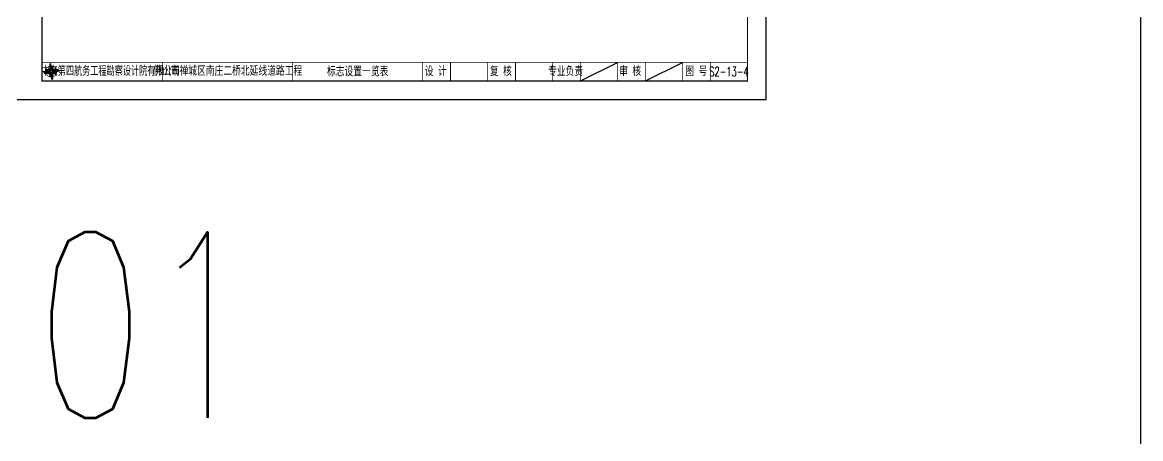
# Model space of a CAD drawing. Extents: x 9922 to 15217, y 1175 to 2938.
# Drawn here: x 10950 to 11552, y 1711 to 1935 of the extents above; entities that cross this region are included whole.
import ezdxf
from ezdxf.enums import TextEntityAlignment as Align

# ---------------------------------------------------------------- set-up
doc = ezdxf.new("R2010")
doc.units = 0
doc.header["$LTSCALE"] = 5
doc.layers.get('0').update_dxf_attribs({"linetype": 'CONTINUOUS'})
for name, color, linetype in [('2', 7, 'CONTINUOUS'), ('图框', 7, 'CONTINUOUS'), ('文字', 7, 'CONTINUOUS')]:
    doc.layers.add(name, color=color, linetype=linetype)
doc.styles.get("Standard").update_dxf_attribs({"font": 'simplex1.shx', "width": 0.7, "bigfont": 'hztxt.shx'})

# ---------------------------------------------------------------- blocks, each defined once
blk = doc.blocks.new('series')
at = {"width": 0.75}
for tag, height, p in [('页码', 4, (-35.00000019351683, -18.99999978748997)), ('图名', 5, (-220.0000000007553, -281.9999998736282)), ('图号', 5, (-20.00000000087118, -281.9999997322674))]:
    blk.add_attdef(tag, text='', height=height, dxfattribs=at).set_placement(p, align=Align.MIDDLE_CENTER)
blk = doc.blocks.new('tb')
at = {"lineweight": -3}
h = blk.add_hatch(color=256, dxfattribs=at)
h.paths.add_polyline_path([(-1.228670992161504, -0.1320785302474157), (-3.777098402437705, -0.1366758082405788), (-4.137257534001154, -0.4065742589613385), (-1.397238205910632, -0.4414142085969424), (-0.5595824502494793, -1.241260625552659), (-0.5377440497285022, -2.618099910838639), (-0.268174124076701, -2.204271236922525), (-0.2591490690975675, -1.05795716827002)])
h.paths.add_polyline_path([(0.1330140251965517, -1.081087965820487), (0.1376113031897077, -3.856454300355971), (0.4130853200294737, -4.257762159689361), (0.4373368162431817, -1.238985973350473), (1.254303266752501, -0.4280733826241737), (2.658200219750171, -0.431309751157432), (2.261738862313656, -0.1640078927098472), (1.06957779999648, -0.1549828377307136)])
h.paths.add_polyline_path([(1.075058668143178, 0.2961654990900692), (3.623486078419382, 0.3007627770832428), (4.02479393775277, 0.5639790481017252), (1.254433818257177, 0.5696493874812063), (0.4338647678877763, 1.389621971256247), (0.4252804534801343, 2.800319429116151), (0.1582321915008578, 2.411975327672125), (0.1492071365217242, 1.240846529882496)])
h.paths.add_polyline_path([(-0.2782056403676165, 1.214703607392551), (-0.2828029183607867, 3.990069941928034), (-0.5582769352005529, 4.391377801261428), (-0.5650625050847323, 1.405178606367084), (-1.383477455623911, 0.5999388548037956), (-2.744447998670424, 0.5649253927294958), (-2.330582945081495, 0.2953481910572044), (-1.197365719015146, 0.2863231360780745)])
for p, q in [((-1.383477455623911, 0.5999388548037956), (-2.744447998670424, 0.5649253927294957)), ((-0.5650625050847324, 1.405178606367084), (-1.383477455623911, 0.5999388548037956)), ((-0.5582769352005528, 4.391377801261427), (-0.5650625050847324, 1.405178606367084)), ((0.4252804534801342, 2.800319429116151), (0.4338647678877763, 1.389621971256247)), ((0.4338647678877763, 1.389621971256247), (1.254433818257176, 0.5696493874812063)), ((1.254433818257176, 0.5696493874812063), (4.024793937752769, 0.5639790481017251)), ((-4.137257534001154, -0.4065742589613386), (-1.397238205910632, -0.4414142085969424)), ((-1.397238205910632, -0.4414142085969424), (-0.5595824502494793, -1.241260625552659)), ((-0.5595824502494793, -1.241260625552659), (-0.5377440497285022, -2.618099910838639)), ((0.4130853200294737, -4.257762159689362), (0.4373368162431817, -1.238985973350474)), ((0.4373368162431817, -1.238985973350474), (1.254303266752501, -0.4280733826241736)), ((1.254303266752501, -0.4280733826241736), (2.658200219750171, -0.431309751157432))]:
    blk.add_line(p, q, dxfattribs=at)
at = {"lineweight": -3, "const_width": 0.35, "flags": 128}
for points in [[(-0.8984575719989607, 3.022184800634026, 0.3241669670343284), (-3.156283413683539, -0.1382039471767715)], [(2.880337605681945, 0.9159689001160274, 0.324402935256486), (-0.2446307051464558, 3.152779407784049)], [(0.7528174262224923, -2.855861469520281, 0.3254175744173388), (3.016696669261094, 0.2640090343644648)], [(-2.980278320299703, -0.7585641109756427, 0.3229755232610381), (0.1412698125949916, -2.983008973617238)]]:
    blk.add_lwpolyline(points, format="xyb", dxfattribs=at)
at = {"lineweight": -3, "flags": 128}
for points in [[(-0.8984575719989607, 3.992933901796853), (-0.8984575719989607, 1.576138812338048), (-1.530916730157209, 0.9123826470056855), (-2.335694345298677, 0.9123826470056855), (-2.744447998670424, 0.5649253927294957), (-2.330582945081495, 0.2953481910572044), (-1.197365719015146, 0.2863231360780745), (-0.2782056403676165, 1.214703607392551), (-0.2828029183607867, 3.990069941928034), (-0.5582769352005528, 4.391377801261427)], [(-0.0382093518217772, 0.7673643284819214), (0.680333374823654, 0.04359896970502497), (-0.0382093518217772, -0.6859100737558936), (-0.7739971039068507, 0.04934401191316873)], [(3.615558814357584, 0.9159689001160274), (1.425702649158069, 0.9159689001160274), (0.7731862275520882, 1.538085494759734), (0.7731862275520882, 2.38077468162448), (0.4252804534801342, 2.800319429116151), (0.1582321915008578, 2.411975327672124), (0.1492071365217242, 1.240846529882496), (1.075058668143178, 0.2961654990900691), (3.623486078419383, 0.3007627770832428), (4.024793937752769, 0.5639790481017251)], [(-3.728022410605963, -0.7585641109756427), (-1.538166245406444, -0.7585641109756427), (-0.8852013040046955, -1.391471799739268), (-0.8852013040046955, -2.209346257466891), (-0.5377440497285022, -2.618099910838639), (-0.268174124076701, -2.204271236922525), (-0.2591490690975675, -1.05795716827002), (-1.228670992161504, -0.1320785302474157), (-3.777098402437705, -0.1366758082405788), (-4.137257534001154, -0.4065742589613386)], [(0.7528174262224923, -3.84852703629417), (0.7528174262224923, -1.431731946835372), (1.395705588811445, -0.7791505751772103), (2.25942704020374, -0.7791505751772103), (2.658200219750171, -0.431309751157432), (2.261738862313656, -0.1640078927098472), (1.06957779999648, -0.1549828377307136), (0.1330140251965517, -1.081087965820487), (0.1376113031897077, -3.856454300355971), (0.4130853200294737, -4.257762159689362)]]:
    blk.add_lwpolyline(points, close=True, dxfattribs=at)
blk = doc.blocks.new('123')
at = {"layer": '图框'}
blk.add_lwpolyline([(10930.15521154882, 1893.643909131336), (10930.15521154882, 2190.643909131336), (10510.15521154882, 2190.643909131336), (10510.15521154882, 1893.643909131336)], close=True, dxfattribs=at)

msp = doc.modelspace()

# ---------------------------------------------------------------- linework, layer by layer
at = {"layer": '2', "linetype": 'Continuous'}
msp.add_lwpolyline([(9921.768578010193, 2326.839812565893), (11551.91890108803, 2326.839812565893), (11551.91890108803, 1198.160229426163), (9921.768578010193, 1198.160229426163)], close=True, dxfattribs=at)
at = {"layer": '图框', "linetype": 'Continuous'}
msp.add_line((11250.15521155476, 1903.643909340296), (11270.15521154754, 1913.643909354897), dxfattribs=at)
at = {"layer": '图框'}
msp.add_line((11285.15521155476, 1903.643909365515), (11305.15521154754, 1913.643909380138), dxfattribs=at)
for points, const_width in [([(11340.15521134905, 2180.643909404912), (10960.15521134929, 2180.64390913087), (10960.15521154882, 1903.643909131336), (11340.15521154835, 1903.643909405145), (11340.15521134882, 2180.643909404679)], 0.7), ([(10960.1552115416, 1913.643909131336), (11340.15521154137, 1913.643909405378)], 0.4), ([(11025.15521154162, 1913.643909178212), (11025.15521154882, 1903.643909174556)], 0.4), ([(11095.15521154859, 1903.643909236135), (11095.15521154137, 1913.643909228693)], 0.4), ([(11165.15521155476, 1903.643909286659), (11165.15521154754, 1913.643909279175)], 0.4), ([(11180.15521155476, 1903.643909296972), (11180.15521154754, 1913.643909289992)], 0.4), ([(11200.15521155476, 1903.643909309952), (11200.15521154754, 1913.643909304416)], 0.4), ([(11215.15521155476, 1903.64390932077), (11215.15521154754, 1913.643909315233)], 0.4), ([(11235.15521155476, 1903.643909334296), (11235.15521154754, 1913.643909329656)], 0.4), ([(11235.15521155476, 1903.643909334296), (11235.15521154754, 1913.643909329656)], 0.4), ([(11250.15521155476, 1903.643909344568), (11250.15521154754, 1913.643909340474)], 0.4), ([(11270.15521155476, 1903.643909357549), (11270.15521154754, 1913.643909354897)], 0.4), ([(11285.15521155476, 1903.64390936895), (11285.15521154754, 1913.643909365714)], 0.4), ([(11305.15521155476, 1903.643909381933), (11305.15521154754, 1913.643909380138)], 0.4), ([(11320.15521155476, 1903.64390939276), (11320.15521154754, 1913.643909390955)], 0.4)]:
    msp.add_lwpolyline(points, dxfattribs=dict(at, const_width=const_width))

# ---------------------------------------------------------------- block references
at = {"layer": '2', "linetype": 'Continuous'}
msp.add_blockref('123', (420, 0), dxfattribs=at)
at = {"layer": '图框'}
ref = msp.add_blockref('series', (11350.15521154882, 2190.643909131336), dxfattribs=at)
ref.add_attrib('页码', '第  3  页    共  3  页', dxfattribs={"layer": '0', "height": 4, "width": 0.7}).set_placement((11315.1552113553, 2171.643909343846), align=Align.MIDDLE_CENTER)
ref.add_attrib('图名', '标志设置一览表', dxfattribs={"layer": '0', "height": 5, "width": 0.7}).set_placement((11130.15521154806, 1908.643909257708), align=Align.MIDDLE_CENTER)
ref.add_attrib('图号', 'S2-13-4', dxfattribs={"layer": '0', "height": 5, "width": 0.65}).set_placement((11330.15521154795, 1908.643909399069), align=Align.MIDDLE_CENTER)
at = {"layer": '图框', "lineweight": -3}
msp.add_blockref('tb', (10965.15094417089, 1908.649246393511), dxfattribs=at)

# ---------------------------------------------------------------- texts
at = {"layer": '图框'}
for s, width, p in [('中交第四航务工程勘察设计院有限公司', 0.65, (10997.08605180604, 1908.8923518346)), ('佛山市禅城区南庄二桥北延线道路工程', 0.7, (11060.1552115451, 1908.958610352991)), ('设 计', 0.7, (11172.1998777463, 1908.738495738195)), ('复 核', 0.7, (11207.29469509193, 1908.738495762014)), ('专业负责', 0.7, (11242.14543999117, 1908.738495788722)), ('审 核', 0.7, (11276.91924502342, 1908.738495813941)), ('图 号', 0.7, (11312.53841430376, 1908.738495836895))]:
    msp.add_text(s, height=5, dxfattribs=dict(at, width=width)).set_placement(p, align=Align.MIDDLE_CENTER)
at = {"layer": '文字', "color": 0, "width": 0.7}
msp.add_text('2012.09.01', height=100, dxfattribs=at).set_placement((10536.18350672979, 1722.051648192016))

doc.saveas('drawing.dxf')
